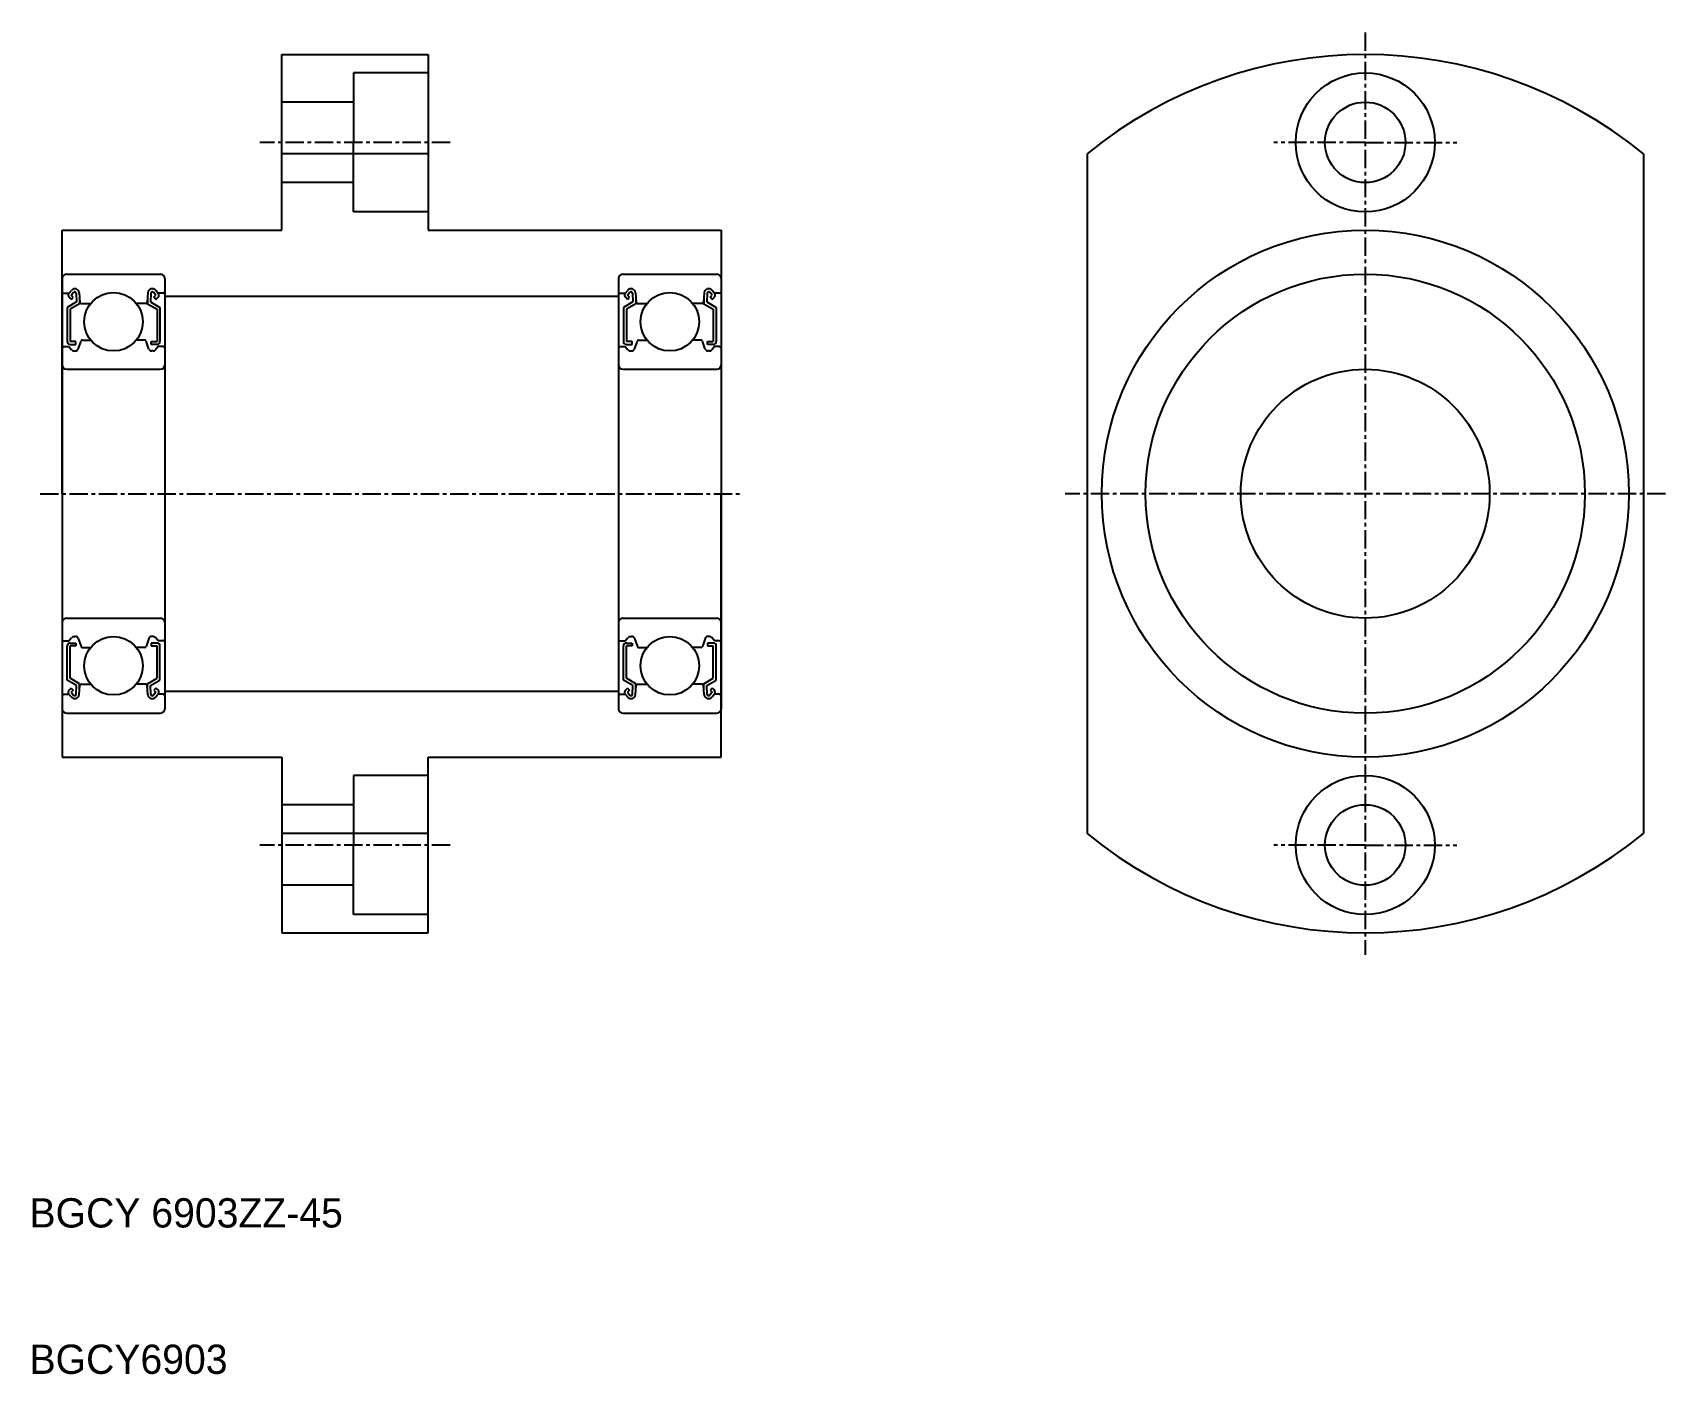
# Model space of a CAD drawing. Extents: x 155 to 267, y 62 to 153.
import ezdxf

# ---------------------------------------------------------------- set-up
doc = ezdxf.new("R2010")
doc.units = 0
doc.linetypes.add('CENTER', pattern=[2, 1.25, -0.25, 0.25, -0.25])
doc.linetypes.add('DASHED', pattern=[19.05, 12.7, -6.35])
doc.layers.get('0').update_dxf_attribs({"linetype": 'CONTINUOUS'})
doc.layers.add('CENTER', color=1, linetype='CENTER')

msp = doc.modelspace()

# ---------------------------------------------------------------- linework, layer by layer
for p, q in [((172.2, 139.93), (172.2, 151.93)), ((172.2, 151.93), (182.2, 151.93)), ((182.2, 151.93), (182.2, 139.93)), ((182.2, 145.15), (172.2, 145.15)), ((227.2, 145.15), (227.2, 98.71)), ((265.2, 145.15), (265.2, 98.71)), ((157.2, 139.93), (172.2, 139.93)), ((157.2, 121.93), (157.2, 139.93)), ((182.2, 139.93), (202.2, 139.93)), ((202.2, 139.93), (202.2, 121.93)), ((157.2, 136.63), (157.2, 107.23)), ((157.5, 136.93), (163.9, 136.93)), ((164.2, 136.63), (164.2, 107.23)), ((195.2, 136.63), (195.2, 107.23)), ((195.5, 136.93), (201.9, 136.93)), ((202.2, 136.63), (202.2, 107.23)), ((157.3, 135.63), (157.66, 135.63)), ((158.18, 135.03), (157.53, 134.65)), ((157.65, 135.61), (157.82, 135.82)), ((157.8, 135.2), (157.66, 135.35)), ((157.8, 135.49), (157.97, 135.69)), ((157.94, 135.35), (157.8, 135.49)), ((157.8, 135.2), (157.94, 135.35)), ((158.15, 135.63), (158.18, 135.03)), ((158.35, 135.65), (158.4, 135.02)), ((158.38, 135.27), (158.38, 134.91)), ((163.05, 135.65), (163, 135.02)), ((163.02, 135.27), (163.02, 134.91)), ((163.25, 135.63), (163.22, 135.03)), ((163.22, 135.03), (163.87, 134.65)), ((163.6, 135.49), (163.43, 135.69)), ((163.46, 135.35), (163.6, 135.49)), ((163.6, 135.2), (163.46, 135.35)), ((163.75, 135.61), (163.58, 135.82)), ((163.6, 135.2), (163.74, 135.35)), ((164.1, 135.63), (163.74, 135.63)), ((195.3, 135.63), (195.66, 135.63)), ((196.18, 135.03), (195.53, 134.65)), ((195.65, 135.61), (195.82, 135.82)), ((195.8, 135.2), (195.66, 135.35)), ((195.8, 135.49), (195.97, 135.69)), ((195.94, 135.35), (195.8, 135.49)), ((195.8, 135.2), (195.94, 135.35)), ((196.15, 135.63), (196.18, 135.03)), ((196.35, 135.65), (196.4, 135.02)), ((196.38, 135.27), (196.38, 134.91)), ((201.05, 135.65), (201, 135.02)), ((201.02, 135.27), (201.02, 134.91)), ((201.25, 135.63), (201.22, 135.03)), ((201.22, 135.03), (201.87, 134.65)), ((201.6, 135.49), (201.43, 135.69)), ((201.46, 135.35), (201.6, 135.49)), ((201.6, 135.2), (201.46, 135.35)), ((201.75, 135.61), (201.58, 135.82)), ((201.6, 135.2), (201.74, 135.35)), ((202.1, 135.63), (201.74, 135.63)), ((157.53, 134.65), (157.53, 132.33)), ((158.38, 134.91), (157.73, 134.54)), ((157.73, 134.54), (157.73, 132.33)), ((158.5, 134.93), (159.14, 134.93)), ((162.9, 134.93), (162.26, 134.93)), ((163.02, 134.91), (163.67, 134.54)), ((163.67, 134.54), (163.67, 132.33)), ((163.87, 134.65), (163.87, 132.33)), ((195.53, 134.65), (195.53, 132.33)), ((196.38, 134.91), (195.73, 134.54)), ((195.73, 134.54), (195.73, 132.33)), ((196.5, 134.93), (197.14, 134.93)), ((200.9, 134.93), (200.26, 134.93)), ((201.02, 134.91), (201.67, 134.54)), ((201.67, 134.54), (201.67, 132.33)), ((201.87, 134.65), (201.87, 132.33)), ((157.3, 131.98), (157.65, 131.98)), ((157.65, 131.98), (157.84, 131.75)), ((158.13, 132.33), (157.73, 132.33)), ((157.73, 132.13), (158.13, 132.13)), ((158, 131.68), (158.09, 131.68)), ((158.13, 132.13), (158.13, 132.33)), ((158.28, 131.81), (158.48, 132.36)), ((158.57, 132.43), (159.14, 132.43)), ((162.83, 132.43), (162.26, 132.43)), ((163.12, 131.81), (162.92, 132.36)), ((163.27, 132.13), (163.27, 132.33)), ((163.27, 132.33), (163.67, 132.33)), ((163.67, 132.13), (163.27, 132.13)), ((163.41, 131.68), (163.31, 131.68)), ((163.75, 131.98), (163.56, 131.75)), ((164.1, 131.98), (163.75, 131.98)), ((195.3, 131.98), (195.65, 131.98)), ((195.65, 131.98), (195.84, 131.75)), ((196.13, 132.33), (195.73, 132.33)), ((195.73, 132.13), (196.13, 132.13)), ((196, 131.68), (196.09, 131.68)), ((196.13, 132.13), (196.13, 132.33)), ((196.28, 131.81), (196.48, 132.36)), ((196.57, 132.43), (197.14, 132.43)), ((200.83, 132.43), (200.26, 132.43)), ((201.12, 131.81), (200.92, 132.36)), ((201.27, 132.13), (201.27, 132.33)), ((201.27, 132.33), (201.67, 132.33)), ((201.67, 132.13), (201.27, 132.13)), ((201.41, 131.68), (201.31, 131.68)), ((201.75, 131.98), (201.56, 131.75)), ((202.1, 131.98), (201.75, 131.98)), ((157.5, 130.43), (163.9, 130.43)), ((195.5, 130.43), (201.9, 130.43)), ((157.2, 121.93), (157.2, 103.93)), ((202.2, 103.93), (202.2, 121.93)), ((157.5, 113.43), (163.9, 113.43)), ((195.5, 113.43), (201.9, 113.43)), ((157.3, 111.88), (157.65, 111.88)), ((157.53, 109.2), (157.53, 111.53)), ((157.65, 111.88), (157.84, 112.11)), ((157.73, 111.73), (158.13, 111.73)), ((157.73, 109.32), (157.73, 111.53)), ((158.13, 111.53), (157.73, 111.53)), ((158, 112.18), (158.09, 112.18)), ((158.13, 111.73), (158.13, 111.53)), ((158.28, 112.05), (158.48, 111.49)), ((163.12, 112.05), (162.92, 111.49)), ((163.27, 111.73), (163.27, 111.53)), ((163.67, 111.73), (163.27, 111.73)), ((163.27, 111.53), (163.67, 111.53)), ((163.41, 112.18), (163.31, 112.18)), ((163.75, 111.88), (163.56, 112.11)), ((163.67, 109.32), (163.67, 111.53)), ((164.1, 111.88), (163.75, 111.88)), ((163.87, 109.2), (163.87, 111.53)), ((195.3, 111.88), (195.65, 111.88)), ((195.53, 109.2), (195.53, 111.53)), ((195.65, 111.88), (195.84, 112.11)), ((195.73, 111.73), (196.13, 111.73)), ((195.73, 109.32), (195.73, 111.53)), ((196.13, 111.53), (195.73, 111.53)), ((196, 112.18), (196.09, 112.18)), ((196.13, 111.73), (196.13, 111.53)), ((196.28, 112.05), (196.48, 111.49)), ((201.12, 112.05), (200.92, 111.49)), ((201.67, 111.73), (201.27, 111.73)), ((201.27, 111.73), (201.27, 111.53)), ((201.27, 111.53), (201.67, 111.53)), ((201.41, 112.18), (201.31, 112.18)), ((201.75, 111.88), (201.56, 112.11)), ((201.67, 109.32), (201.67, 111.53)), ((202.1, 111.88), (201.75, 111.88)), ((201.87, 109.2), (201.87, 111.53)), ((158.57, 111.43), (159.14, 111.43)), ((162.83, 111.43), (162.26, 111.43)), ((196.57, 111.43), (197.14, 111.43)), ((200.83, 111.43), (200.26, 111.43)), ((158.38, 108.94), (157.73, 109.32)), ((163.02, 108.94), (163.67, 109.32)), ((196.38, 108.94), (195.73, 109.32)), ((201.02, 108.94), (201.67, 109.32)), ((157.3, 108.23), (157.66, 108.23)), ((158.18, 108.83), (157.53, 109.2)), ((157.65, 108.24), (157.82, 108.04)), ((157.8, 108.65), (157.66, 108.51)), ((157.8, 108.65), (157.94, 108.51)), ((157.94, 108.51), (157.8, 108.37)), ((157.8, 108.37), (157.97, 108.17)), ((158.15, 108.23), (158.18, 108.83)), ((158.35, 108.2), (158.4, 108.84)), ((158.38, 108.58), (158.38, 108.94)), ((158.5, 108.93), (159.14, 108.93)), ((158.66, 108.93), (158.66, 108.93)), ((158.82, 108.93), (158.82, 108.93)), ((162.9, 108.93), (162.26, 108.93)), ((163.05, 108.2), (163, 108.84)), ((163.02, 108.58), (163.02, 108.94)), ((163.22, 108.83), (163.87, 109.2)), ((163.25, 108.23), (163.22, 108.83)), ((163.6, 108.37), (163.43, 108.17)), ((163.6, 108.65), (163.46, 108.51)), ((163.46, 108.51), (163.6, 108.37)), ((163.75, 108.24), (163.58, 108.04)), ((163.6, 108.65), (163.74, 108.51)), ((164.1, 108.23), (163.74, 108.23)), ((195.3, 108.23), (195.66, 108.23)), ((196.18, 108.83), (195.53, 109.2)), ((195.65, 108.24), (195.82, 108.04)), ((195.8, 108.65), (195.66, 108.51)), ((195.8, 108.65), (195.94, 108.51)), ((195.94, 108.51), (195.8, 108.37)), ((195.8, 108.37), (195.97, 108.17)), ((196.15, 108.23), (196.18, 108.83)), ((196.35, 108.2), (196.4, 108.84)), ((196.38, 108.58), (196.38, 108.94)), ((196.5, 108.93), (197.14, 108.93)), ((196.66, 108.93), (196.66, 108.93)), ((196.82, 108.93), (196.82, 108.93)), ((200.9, 108.93), (200.26, 108.93)), ((201.05, 108.2), (201, 108.84)), ((201.02, 108.58), (201.02, 108.94)), ((201.22, 108.83), (201.87, 109.2)), ((201.25, 108.23), (201.22, 108.83)), ((201.6, 108.37), (201.43, 108.17)), ((201.6, 108.65), (201.46, 108.51)), ((201.46, 108.51), (201.6, 108.37)), ((201.75, 108.24), (201.58, 108.04)), ((201.6, 108.65), (201.74, 108.51)), ((202.1, 108.23), (201.74, 108.23)), ((157.5, 106.93), (163.9, 106.93)), ((195.5, 106.93), (201.9, 106.93)), ((157.2, 103.93), (172.2, 103.93)), ((172.2, 103.93), (172.2, 91.93)), ((182.2, 103.93), (202.2, 103.93)), ((182.2, 91.93), (182.2, 103.93)), ((182.2, 98.71), (172.2, 98.71)), ((172.2, 91.93), (182.2, 91.93))]:
    msp.add_line(p, q)
at = {"color": 3, "linetype": 'DASHED'}
for p, q in [((182.2, 150.68), (177.1, 150.68)), ((177.1, 150.68), (177.1, 145.93)), ((177.1, 148.68), (172.2, 148.68)), ((177.1, 141.18), (177.1, 145.93)), ((177.1, 143.18), (172.2, 143.18)), ((182.2, 141.18), (177.1, 141.18)), ((182.2, 102.68), (177.1, 102.68)), ((177.1, 102.68), (177.1, 97.93)), ((177.1, 100.68), (172.2, 100.68)), ((177.1, 93.18), (177.1, 97.93)), ((177.1, 95.18), (172.2, 95.18)), ((182.2, 93.18), (177.1, 93.18))]:
    msp.add_line(p, q, dxfattribs=at)
at = {"color": 7, "linetype": 'CONTINUOUS'}
for p, q in [((164.2, 135.43), (195.2, 135.43)), ((164.2, 108.43), (195.2, 108.43))]:
    msp.add_line(p, q, dxfattribs=at)
for centre, radius in [((246.2, 145.93), 4.75), ((246.2, 145.93), 2.75), ((246.2, 121.93), 18), ((246.2, 121.93), 15), ((160.7, 133.68), 2), ((198.7, 133.68), 2), ((246.2, 121.93), 8.5), ((160.7, 110.18), 2), ((198.7, 110.18), 2), ((246.2, 97.93), 4.75), ((246.2, 97.93), 2.75)]:
    msp.add_circle(centre, radius)
for centre, radius, start, end in [((246.2, 121.93), 30, 50.7035, 129.2965), ((157.5, 136.63), 0.3, 90, 180), ((163.9, 136.63), 0.3, 0, 90), ((195.5, 136.63), 0.3, 90, 180), ((201.9, 136.63), 0.3, 0, 90), ((157.3, 135.73), 0.1, 180, 270), ((157.8, 135.49), 0.2, 140.1381, 225), ((158.05, 135.63), 0.3, 4.9347, 140.1381), ((158.05, 135.62), 0.1, 3.1015, 139.9514), ((158.5, 135.03), 0.1, 184.9347, 269.9991), ((162.9, 135.03), 0.1, 270.0009, 355.0653), ((163.35, 135.63), 0.3, 39.8619, 175.0653), ((163.35, 135.62), 0.1, 40.0486, 176.8985), ((163.6, 135.49), 0.2, 315, 39.8619), ((164.1, 135.73), 0.1, 270, 0), ((195.3, 135.73), 0.1, 180, 270), ((195.8, 135.49), 0.2, 140.1381, 225), ((196.05, 135.63), 0.3, 4.9347, 140.1381), ((196.05, 135.62), 0.1, 3.1015, 139.9514), ((196.5, 135.03), 0.1, 184.9347, 269.9991), ((200.9, 135.03), 0.1, 270.0009, 355.0653), ((201.35, 135.63), 0.3, 39.8619, 175.0653), ((201.35, 135.62), 0.1, 40.0486, 176.8985), ((201.6, 135.49), 0.2, 315, 39.8619), ((202.1, 135.73), 0.1, 270, 0), ((157.3, 131.88), 0.1, 90, 180), ((157.73, 132.33), 0.2, 180, 270), ((158, 131.88), 0.2, 219.9774, 270), ((158.09, 131.88), 0.2, 270, 339.9912), ((158.57, 132.33), 0.1, 90, 159.9912), ((162.83, 132.33), 0.1, 20.0088, 90), ((163.31, 131.88), 0.2, 200.0088, 270), ((163.41, 131.88), 0.2, 270, 320.0226), ((163.67, 132.33), 0.2, 270, 0), ((164.1, 131.88), 0.1, 0, 90), ((195.3, 131.88), 0.1, 90, 180), ((195.73, 132.33), 0.2, 180, 270), ((196, 131.88), 0.2, 219.9774, 270), ((196.09, 131.88), 0.2, 270, 339.9912), ((196.57, 132.33), 0.1, 90, 159.9912), ((200.83, 132.33), 0.1, 20.0088, 90), ((201.31, 131.88), 0.2, 200.0088, 270), ((201.41, 131.88), 0.2, 270, 320.0226), ((201.67, 132.33), 0.2, 270, 0), ((202.1, 131.88), 0.1, 0, 90), ((157.5, 130.73), 0.3, 180, 270), ((163.9, 130.73), 0.3, 270, 0), ((195.5, 130.73), 0.3, 180, 270), ((201.9, 130.73), 0.3, 270, 0), ((157.5, 113.13), 0.3, 90, 180), ((163.9, 113.13), 0.3, 0, 90), ((195.5, 113.13), 0.3, 90, 180), ((201.9, 113.13), 0.3, 0, 90), ((157.3, 111.98), 0.1, 180, 270), ((157.73, 111.53), 0.2, 90, 180), ((158, 111.98), 0.2, 90, 140.0226), ((158.09, 111.98), 0.2, 20.0088, 90), ((163.31, 111.98), 0.2, 90, 159.9912), ((163.41, 111.98), 0.2, 39.9774, 90), ((163.67, 111.53), 0.2, 0, 90), ((164.1, 111.98), 0.1, 270, 0), ((195.3, 111.98), 0.1, 180, 270), ((195.73, 111.53), 0.2, 90, 180), ((196, 111.98), 0.2, 90, 140.0226), ((196.09, 111.98), 0.2, 20.0088, 90), ((201.31, 111.98), 0.2, 90, 159.9912), ((201.41, 111.98), 0.2, 39.9774, 90), ((201.67, 111.53), 0.2, 0, 90), ((202.1, 111.98), 0.1, 270, 0), ((158.57, 111.53), 0.1, 200.0088, 270), ((162.83, 111.53), 0.1, 270, 339.9912), ((196.57, 111.53), 0.1, 200.0088, 270), ((200.83, 111.53), 0.1, 270, 339.9912), ((157.3, 108.13), 0.1, 90, 180), ((157.8, 108.37), 0.2, 135, 219.8619), ((158.05, 108.23), 0.3, 219.8619, 355.0653), ((158.05, 108.23), 0.1, 220.0486, 356.8985), ((158.5, 108.83), 0.1, 90.0009, 175.0653), ((162.9, 108.83), 0.1, 4.9347, 89.9991), ((163.35, 108.23), 0.3, 184.9347, 320.1381), ((163.35, 108.23), 0.1, 183.1015, 319.9514), ((163.6, 108.37), 0.2, 320.1381, 45), ((164.1, 108.13), 0.1, 0, 90), ((195.3, 108.13), 0.1, 90, 180), ((195.8, 108.37), 0.2, 135, 219.8619), ((196.05, 108.23), 0.3, 219.8619, 355.0653), ((196.05, 108.23), 0.1, 220.0486, 356.8985), ((196.5, 108.83), 0.1, 90.0009, 175.0653), ((200.9, 108.83), 0.1, 4.9347, 89.9991), ((201.35, 108.23), 0.3, 184.9347, 320.1381), ((201.35, 108.23), 0.1, 183.1015, 319.9514), ((201.6, 108.37), 0.2, 320.1381, 45), ((202.1, 108.13), 0.1, 0, 90), ((157.5, 107.23), 0.3, 180, 270), ((163.9, 107.23), 0.3, 270, 0), ((195.5, 107.23), 0.3, 180, 270), ((201.9, 107.23), 0.3, 270, 0), ((246.2, 121.93), 30, 230.7035, 309.2965)]:
    msp.add_arc(centre, radius, start, end)
at = {"layer": 'CENTER'}
for p, q in [((246.2, 153.43), (246.2, 90.43)), ((183.7, 145.93), (170.7, 145.93)), ((246.2, 145.93), (239.95, 145.93)), ((246.2, 145.93), (252.45, 145.93)), ((155.7, 121.93), (203.7, 121.93)), ((266.7, 121.93), (225.7, 121.93)), ((183.7, 97.93), (170.7, 97.93)), ((246.2, 97.93), (239.95, 97.93)), ((246.2, 97.93), (252.45, 97.93))]:
    msp.add_line(p, q, dxfattribs=at)

# ---------------------------------------------------------------- texts
for s, p in [('BGCY 6903ZZ-45', (154.96, 71.8)), ('BGCY6903', (154.96, 61.8))]:
    msp.add_text(s, height=2).set_placement(p)

doc.saveas('drawing.dxf')
